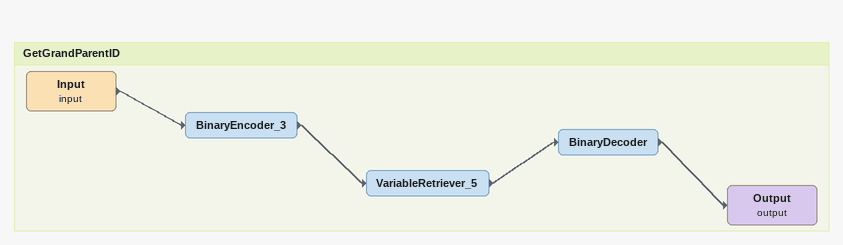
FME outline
Bookmark: GetGrandParentID
Input (input)
    -> BinaryEncoder_3
BinaryEncoder_3
    -> VariableRetriever_5
VariableRetriever_5
    -> BinaryDecoder
BinaryDecoder
    -> Output (output)
Output (output)
